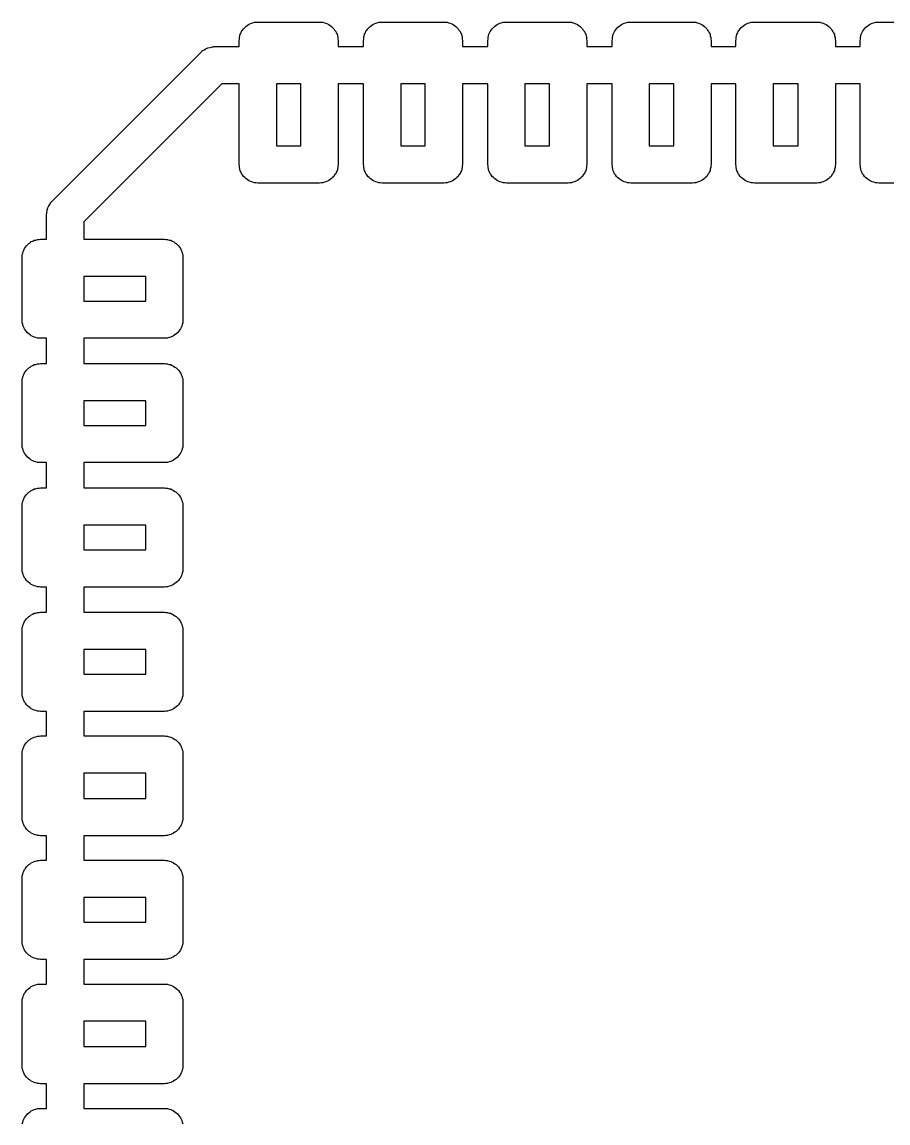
# Model space of a CAD drawing. Extents: x 17 to 273, y -104 to -8.
# Drawn here: x 46.927 to 50.413, y -32.358 to -27.927 of the extents above; entities that cross this region are included whole.
import ezdxf

# ---------------------------------------------------------------- set-up
doc = ezdxf.new("R2010")
doc.units = 0
doc.header["$MEASUREMENT"] = 0
doc.layers.add('BLACK', color=7, linetype='CONTINUOUS')

msp = doc.modelspace()

# ---------------------------------------------------------------- linework, layer by layer
at = {"layer": 'Black'}
for p, q in [((47.8154, -27.9599), (47.8187, -27.9542)), ((47.8187, -27.9542), (47.8238, -27.95)), ((47.8238, -27.95), (47.828, -27.945)), ((47.828, -27.945), (47.8337, -27.9417)), ((47.8337, -27.9417), (47.8387, -27.9375)), ((47.8387, -27.9375), (47.8448, -27.9352)), ((47.8448, -27.9352), (47.8505, -27.9319)), ((47.8505, -27.9319), (47.857, -27.9308)), ((47.857, -27.9308), (47.8632, -27.9286)), ((47.8632, -27.9286), (47.8697, -27.9286)), ((47.8697, -27.9286), (47.8762, -27.9274)), ((47.8762, -27.9274), (48.1251, -27.9274)), ((48.1251, -27.9274), (48.1316, -27.9286)), ((48.1316, -27.9286), (48.1381, -27.9286)), ((48.1381, -27.9286), (48.1443, -27.9308)), ((48.1443, -27.9308), (48.1508, -27.9319)), ((48.1508, -27.9319), (48.1564, -27.9352)), ((48.1564, -27.9352), (48.1626, -27.9375)), ((48.1626, -27.9375), (48.1676, -27.9417)), ((48.1676, -27.9417), (48.1733, -27.945)), ((48.1733, -27.945), (48.1775, -27.95)), ((48.1775, -27.95), (48.1826, -27.9542)), ((48.1826, -27.9542), (48.1858, -27.9599)), ((48.3158, -27.9599), (48.3191, -27.9542)), ((48.3191, -27.9542), (48.3241, -27.95)), ((48.3241, -27.95), (48.3284, -27.945)), ((48.3284, -27.945), (48.334, -27.9417)), ((48.334, -27.9417), (48.3391, -27.9375)), ((48.3391, -27.9375), (48.3452, -27.9352)), ((48.3452, -27.9352), (48.3509, -27.9319)), ((48.3509, -27.9319), (48.3574, -27.9308)), ((48.3574, -27.9308), (48.3635, -27.9286)), ((48.3635, -27.9286), (48.3701, -27.9286)), ((48.3701, -27.9286), (48.3766, -27.9274)), ((48.3766, -27.9274), (48.6255, -27.9274)), ((48.6255, -27.9274), (48.6319, -27.9286)), ((48.6319, -27.9286), (48.6385, -27.9286)), ((48.6385, -27.9286), (48.6447, -27.9308)), ((48.6447, -27.9308), (48.6511, -27.9319)), ((48.6511, -27.9319), (48.6568, -27.9352)), ((48.6568, -27.9352), (48.663, -27.9375)), ((48.663, -27.9375), (48.668, -27.9417)), ((48.668, -27.9417), (48.6737, -27.945)), ((48.6737, -27.945), (48.6779, -27.95)), ((48.6779, -27.95), (48.6829, -27.9542)), ((48.6829, -27.9542), (48.6862, -27.9599)), ((48.8162, -27.9599), (48.8195, -27.9542)), ((48.8195, -27.9542), (48.8245, -27.95)), ((48.8245, -27.95), (48.8287, -27.945)), ((48.8287, -27.945), (48.8344, -27.9417)), ((48.8344, -27.9417), (48.8394, -27.9375)), ((48.8394, -27.9375), (48.8456, -27.9352)), ((48.8456, -27.9352), (48.8513, -27.9319)), ((48.8513, -27.9319), (48.8577, -27.9308)), ((48.8577, -27.9308), (48.8639, -27.9286)), ((48.8639, -27.9286), (48.8705, -27.9286)), ((48.8705, -27.9286), (48.8769, -27.9274)), ((48.8769, -27.9274), (49.1259, -27.9274)), ((49.1259, -27.9274), (49.1323, -27.9286)), ((49.1323, -27.9286), (49.1389, -27.9286)), ((49.1389, -27.9286), (49.1451, -27.9308)), ((49.1451, -27.9308), (49.1515, -27.9319)), ((49.1515, -27.9319), (49.1572, -27.9352)), ((49.1572, -27.9352), (49.1634, -27.9375)), ((49.1634, -27.9375), (49.1684, -27.9417)), ((49.1684, -27.9417), (49.1741, -27.945)), ((49.1741, -27.945), (49.1783, -27.95)), ((49.1783, -27.95), (49.1833, -27.9542)), ((49.1833, -27.9542), (49.1866, -27.9599)), ((49.3166, -27.9599), (49.3199, -27.9542)), ((49.3199, -27.9542), (49.3249, -27.95)), ((49.3249, -27.95), (49.3291, -27.945)), ((49.3291, -27.945), (49.3348, -27.9417)), ((49.3348, -27.9417), (49.3398, -27.9375)), ((49.3398, -27.9375), (49.346, -27.9352)), ((49.346, -27.9352), (49.3517, -27.9319)), ((49.3517, -27.9319), (49.3581, -27.9308)), ((49.3581, -27.9308), (49.3643, -27.9286)), ((49.3643, -27.9286), (49.3709, -27.9286)), ((49.3709, -27.9286), (49.3773, -27.9274)), ((49.3773, -27.9274), (49.6262, -27.9274)), ((49.6262, -27.9274), (49.6327, -27.9286)), ((49.6327, -27.9286), (49.6393, -27.9286)), ((49.6393, -27.9286), (49.6454, -27.9308)), ((49.6454, -27.9308), (49.6519, -27.9319)), ((49.6519, -27.9319), (49.6576, -27.9352)), ((49.6576, -27.9352), (49.6637, -27.9375)), ((49.6637, -27.9375), (49.6688, -27.9417)), ((49.6688, -27.9417), (49.6744, -27.945)), ((49.6744, -27.945), (49.6787, -27.95)), ((49.6787, -27.95), (49.6837, -27.9542)), ((49.6837, -27.9542), (49.687, -27.9599)), ((49.8144, -27.9599), (49.8177, -27.9542)), ((49.8177, -27.9542), (49.8227, -27.95)), ((49.8227, -27.95), (49.827, -27.945)), ((49.827, -27.945), (49.8326, -27.9417)), ((49.8326, -27.9417), (49.8377, -27.9375)), ((49.8377, -27.9375), (49.8438, -27.9352)), ((49.8438, -27.9352), (49.8495, -27.9319)), ((49.8495, -27.9319), (49.856, -27.9308)), ((49.856, -27.9308), (49.8621, -27.9286)), ((49.8621, -27.9286), (49.8687, -27.9286)), ((49.8687, -27.9286), (49.8752, -27.9274)), ((49.8752, -27.9274), (50.1266, -27.9274)), ((50.1266, -27.9274), (50.1331, -27.9286)), ((50.1331, -27.9286), (50.1396, -27.9286)), ((50.1396, -27.9286), (50.1458, -27.9308)), ((50.1458, -27.9308), (50.1523, -27.9319)), ((50.1523, -27.9319), (50.158, -27.9352)), ((50.158, -27.9352), (50.1641, -27.9375)), ((50.1641, -27.9375), (50.1691, -27.9417)), ((50.1691, -27.9417), (50.1748, -27.945)), ((50.1748, -27.945), (50.179, -27.95)), ((50.179, -27.95), (50.1841, -27.9542)), ((50.1841, -27.9542), (50.1874, -27.9599)), ((50.3148, -27.9599), (50.3181, -27.9542)), ((50.3181, -27.9542), (50.3231, -27.95)), ((50.3231, -27.95), (50.3273, -27.945)), ((50.3273, -27.945), (50.333, -27.9417)), ((50.333, -27.9417), (50.338, -27.9375)), ((50.338, -27.9375), (50.3442, -27.9352)), ((50.3442, -27.9352), (50.3499, -27.9319)), ((50.3499, -27.9319), (50.3563, -27.9308)), ((50.3563, -27.9308), (50.3625, -27.9286)), ((50.3625, -27.9286), (50.3691, -27.9286)), ((50.3691, -27.9286), (50.3755, -27.9274)), ((50.3755, -27.9274), (50.6245, -27.9274)), ((47.8012, -28.0024), (47.8023, -27.996)), ((47.8023, -27.9894), (47.8046, -27.9832)), ((47.8023, -27.996), (47.8023, -27.9894)), ((47.8046, -27.9832), (47.8057, -27.9768)), ((47.8057, -27.9768), (47.809, -27.9711)), ((47.809, -27.9711), (47.8112, -27.9649)), ((47.8112, -27.9649), (47.8154, -27.9599)), ((48.1858, -27.9599), (48.1901, -27.9649)), ((48.1901, -27.9649), (48.1923, -27.9711)), ((48.1923, -27.9711), (48.1956, -27.9768)), ((48.1956, -27.9768), (48.1967, -27.9832)), ((48.1967, -27.9832), (48.199, -27.9894)), ((48.199, -27.9894), (48.199, -27.996)), ((48.199, -27.996), (48.2001, -28.0024)), ((48.3016, -28.0024), (48.3027, -27.996)), ((48.3027, -27.9894), (48.3049, -27.9832)), ((48.3027, -27.996), (48.3027, -27.9894)), ((48.3049, -27.9832), (48.3061, -27.9768)), ((48.3061, -27.9768), (48.3094, -27.9711)), ((48.3094, -27.9711), (48.3116, -27.9649)), ((48.3116, -27.9649), (48.3158, -27.9599)), ((48.6862, -27.9599), (48.6904, -27.9649)), ((48.6904, -27.9649), (48.6927, -27.9711)), ((48.6927, -27.9711), (48.696, -27.9768)), ((48.696, -27.9768), (48.6971, -27.9832)), ((48.6971, -27.9832), (48.6993, -27.9894)), ((48.6993, -27.9894), (48.6993, -27.996)), ((48.6993, -27.996), (48.7005, -28.0024)), ((48.8019, -28.0024), (48.8031, -27.996)), ((48.8031, -27.9894), (48.8053, -27.9832)), ((48.8031, -27.996), (48.8031, -27.9894)), ((48.8053, -27.9832), (48.8065, -27.9768)), ((48.8065, -27.9768), (48.8097, -27.9711)), ((48.8097, -27.9711), (48.812, -27.9649)), ((48.812, -27.9649), (48.8162, -27.9599)), ((49.1866, -27.9599), (49.1908, -27.9649)), ((49.1908, -27.9649), (49.1931, -27.9711)), ((49.1931, -27.9711), (49.1963, -27.9768)), ((49.1963, -27.9768), (49.1975, -27.9832)), ((49.1975, -27.9832), (49.1997, -27.9894)), ((49.1997, -27.9894), (49.1997, -27.996)), ((49.1997, -27.996), (49.2009, -28.0024)), ((49.3023, -28.0024), (49.3035, -27.996)), ((49.3035, -27.9894), (49.3057, -27.9832)), ((49.3035, -27.996), (49.3035, -27.9894)), ((49.3057, -27.9832), (49.3068, -27.9768)), ((49.3068, -27.9768), (49.3101, -27.9711)), ((49.3101, -27.9711), (49.3124, -27.9649)), ((49.3124, -27.9649), (49.3166, -27.9599)), ((49.687, -27.9599), (49.6912, -27.9649)), ((49.6912, -27.9649), (49.6934, -27.9711)), ((49.6934, -27.9711), (49.6967, -27.9768)), ((49.6967, -27.9768), (49.6979, -27.9832)), ((49.6979, -27.9832), (49.7001, -27.9894)), ((49.7001, -27.9894), (49.7001, -27.996)), ((49.7001, -27.996), (49.7012, -28.0024)), ((49.8002, -28.0024), (49.8013, -27.996)), ((49.8013, -27.9894), (49.8035, -27.9832)), ((49.8013, -27.996), (49.8013, -27.9894)), ((49.8035, -27.9832), (49.8047, -27.9768)), ((49.8047, -27.9768), (49.808, -27.9711)), ((49.808, -27.9711), (49.8102, -27.9649)), ((49.8102, -27.9649), (49.8144, -27.9599)), ((50.1874, -27.9599), (50.1916, -27.9649)), ((50.1916, -27.9649), (50.1938, -27.9711)), ((50.1938, -27.9711), (50.1971, -27.9768)), ((50.1971, -27.9768), (50.1982, -27.9832)), ((50.1982, -27.9832), (50.2005, -27.9894)), ((50.2005, -27.9894), (50.2005, -27.996)), ((50.2005, -27.996), (50.2016, -28.0024)), ((50.3005, -28.0024), (50.3017, -27.996)), ((50.3017, -27.9894), (50.3039, -27.9832)), ((50.3017, -27.996), (50.3017, -27.9894)), ((50.3039, -27.9832), (50.3051, -27.9768)), ((50.3051, -27.9768), (50.3083, -27.9711)), ((50.3083, -27.9711), (50.3106, -27.9649)), ((50.3106, -27.9649), (50.3148, -27.9599)), ((47.6527, -28.044), (47.6612, -28.0391)), ((47.6612, -28.0391), (47.6692, -28.0335)), ((47.6692, -28.0335), (47.6724, -28.0327)), ((47.6724, -28.0327), (47.6753, -28.031)), ((47.6753, -28.031), (47.6849, -28.0293)), ((47.6849, -28.0293), (47.6944, -28.0268)), ((47.6944, -28.0268), (47.6977, -28.0271)), ((47.6977, -28.0271), (47.7009, -28.0265)), ((47.7009, -28.0265), (47.8012, -28.0265)), ((47.8012, -28.0265), (47.8012, -28.0024)), ((48.2001, -28.0024), (48.2001, -28.0265)), ((48.2001, -28.0265), (48.3016, -28.0265)), ((48.3016, -28.0265), (48.3016, -28.0024)), ((48.7005, -28.0024), (48.7005, -28.0265)), ((48.7005, -28.0265), (48.8019, -28.0265)), ((48.8019, -28.0265), (48.8019, -28.0024)), ((49.2009, -28.0024), (49.2009, -28.0265)), ((49.2009, -28.0265), (49.3023, -28.0265)), ((49.3023, -28.0265), (49.3023, -28.0024)), ((49.7012, -28.0024), (49.7012, -28.0265)), ((49.7012, -28.0265), (49.8002, -28.0265)), ((49.8002, -28.0265), (49.8002, -28.0024)), ((50.2016, -28.0024), (50.2016, -28.0265)), ((50.2016, -28.0265), (50.3005, -28.0265)), ((50.3005, -28.0265), (50.3005, -28.0024)), ((47.0484, -28.6479), (47.6479, -28.0484)), ((47.6479, -28.0484), (47.6506, -28.0466)), ((47.6506, -28.0466), (47.6527, -28.044)), ((47.732, -28.1765), (47.1765, -28.732)), ((47.8012, -28.1765), (47.732, -28.1765)), ((47.8012, -28.5003), (47.8012, -28.1765)), ((47.9512, -28.1765), (47.9512, -28.4253)), ((48.0501, -28.1765), (47.9512, -28.1765)), ((48.0501, -28.4253), (48.0501, -28.1765)), ((48.3016, -28.1765), (48.2001, -28.1765)), ((48.2001, -28.1765), (48.2001, -28.5003)), ((48.3016, -28.5003), (48.3016, -28.1765)), ((48.4516, -28.1765), (48.4516, -28.4253)), ((48.5505, -28.1765), (48.4516, -28.1765)), ((48.5505, -28.4253), (48.5505, -28.1765)), ((48.8019, -28.1765), (48.7005, -28.1765)), ((48.7005, -28.1765), (48.7005, -28.5003)), ((48.8019, -28.5003), (48.8019, -28.1765)), ((48.9519, -28.1765), (48.9519, -28.4253)), ((49.0509, -28.1765), (48.9519, -28.1765)), ((49.0509, -28.4253), (49.0509, -28.1765)), ((49.3023, -28.1765), (49.2009, -28.1765)), ((49.2009, -28.1765), (49.2009, -28.5003)), ((49.3023, -28.5003), (49.3023, -28.1765)), ((49.4523, -28.1765), (49.4523, -28.4253)), ((49.5512, -28.1765), (49.4523, -28.1765)), ((49.5512, -28.4253), (49.5512, -28.1765)), ((49.8002, -28.1765), (49.7012, -28.1765)), ((49.7012, -28.1765), (49.7012, -28.5003)), ((49.8002, -28.5003), (49.8002, -28.1765)), ((49.9502, -28.1765), (49.9502, -28.4253)), ((50.0516, -28.1765), (49.9502, -28.1765)), ((50.0516, -28.4253), (50.0516, -28.1765)), ((50.3005, -28.1765), (50.2016, -28.1765)), ((50.2016, -28.1765), (50.2016, -28.5003)), ((50.3005, -28.5003), (50.3005, -28.1765)), ((47.9512, -28.4253), (48.0501, -28.4253)), ((48.4516, -28.4253), (48.5505, -28.4253)), ((48.9519, -28.4253), (49.0509, -28.4253)), ((49.4523, -28.4253), (49.5512, -28.4253)), ((49.9502, -28.4253), (50.0516, -28.4253)), ((47.8023, -28.5067), (47.8012, -28.5003)), ((47.8023, -28.5133), (47.8023, -28.5067)), ((47.8046, -28.5195), (47.8023, -28.5133)), ((47.8057, -28.5259), (47.8046, -28.5195)), ((47.809, -28.5316), (47.8057, -28.5259)), ((48.1956, -28.5259), (48.1923, -28.5316)), ((48.1967, -28.5195), (48.1956, -28.5259)), ((48.199, -28.5133), (48.1967, -28.5195)), ((48.2001, -28.5003), (48.199, -28.5067)), ((48.199, -28.5067), (48.199, -28.5133)), ((48.3027, -28.5067), (48.3016, -28.5003)), ((48.3027, -28.5133), (48.3027, -28.5067)), ((48.3049, -28.5195), (48.3027, -28.5133)), ((48.3061, -28.5259), (48.3049, -28.5195)), ((48.3094, -28.5316), (48.3061, -28.5259)), ((48.696, -28.5259), (48.6927, -28.5316)), ((48.6971, -28.5195), (48.696, -28.5259)), ((48.6993, -28.5133), (48.6971, -28.5195)), ((48.7005, -28.5003), (48.6993, -28.5067)), ((48.6993, -28.5067), (48.6993, -28.5133)), ((48.8031, -28.5067), (48.8019, -28.5003)), ((48.8031, -28.5133), (48.8031, -28.5067)), ((48.8053, -28.5195), (48.8031, -28.5133)), ((48.8065, -28.5259), (48.8053, -28.5195)), ((48.8097, -28.5316), (48.8065, -28.5259)), ((49.1963, -28.5259), (49.1931, -28.5316)), ((49.1975, -28.5195), (49.1963, -28.5259)), ((49.1997, -28.5133), (49.1975, -28.5195)), ((49.2009, -28.5003), (49.1997, -28.5067)), ((49.1997, -28.5067), (49.1997, -28.5133)), ((49.3035, -28.5067), (49.3023, -28.5003)), ((49.3035, -28.5133), (49.3035, -28.5067)), ((49.3057, -28.5195), (49.3035, -28.5133)), ((49.3068, -28.5259), (49.3057, -28.5195)), ((49.3101, -28.5316), (49.3068, -28.5259)), ((49.6967, -28.5259), (49.6934, -28.5316)), ((49.6979, -28.5195), (49.6967, -28.5259)), ((49.7001, -28.5133), (49.6979, -28.5195)), ((49.7012, -28.5003), (49.7001, -28.5067)), ((49.7001, -28.5067), (49.7001, -28.5133)), ((49.8013, -28.5067), (49.8002, -28.5003)), ((49.8013, -28.5133), (49.8013, -28.5067)), ((49.8035, -28.5195), (49.8013, -28.5133)), ((49.8047, -28.5259), (49.8035, -28.5195)), ((49.808, -28.5316), (49.8047, -28.5259)), ((50.1971, -28.5259), (50.1938, -28.5316)), ((50.1982, -28.5195), (50.1971, -28.5259)), ((50.2005, -28.5133), (50.1982, -28.5195)), ((50.2016, -28.5003), (50.2005, -28.5067)), ((50.2005, -28.5067), (50.2005, -28.5133)), ((50.3017, -28.5067), (50.3005, -28.5003)), ((50.3017, -28.5133), (50.3017, -28.5067)), ((50.3039, -28.5195), (50.3017, -28.5133)), ((50.3051, -28.5259), (50.3039, -28.5195)), ((50.3083, -28.5316), (50.3051, -28.5259)), ((47.8112, -28.5378), (47.809, -28.5316)), ((47.8154, -28.5428), (47.8112, -28.5378)), ((47.8187, -28.5485), (47.8154, -28.5428)), ((47.8238, -28.5527), (47.8187, -28.5485)), ((47.828, -28.5577), (47.8238, -28.5527)), ((47.8337, -28.561), (47.828, -28.5577)), ((47.8387, -28.5652), (47.8337, -28.561)), ((47.8448, -28.5675), (47.8387, -28.5652)), ((47.8505, -28.5707), (47.8448, -28.5675)), ((47.857, -28.5719), (47.8505, -28.5707)), ((47.8632, -28.5741), (47.857, -28.5719)), ((47.8697, -28.5741), (47.8632, -28.5741)), ((47.8762, -28.5753), (47.8697, -28.5741)), ((48.1316, -28.5741), (48.1251, -28.5753)), ((48.1381, -28.5741), (48.1316, -28.5741)), ((48.1443, -28.5719), (48.1381, -28.5741)), ((48.1508, -28.5707), (48.1443, -28.5719)), ((48.1564, -28.5675), (48.1508, -28.5707)), ((48.1626, -28.5652), (48.1564, -28.5675)), ((48.1676, -28.561), (48.1626, -28.5652)), ((48.1733, -28.5577), (48.1676, -28.561)), ((48.1775, -28.5527), (48.1733, -28.5577)), ((48.1826, -28.5485), (48.1775, -28.5527)), ((48.1858, -28.5428), (48.1826, -28.5485)), ((48.1901, -28.5378), (48.1858, -28.5428)), ((48.1923, -28.5316), (48.1901, -28.5378)), ((48.3116, -28.5378), (48.3094, -28.5316)), ((48.3158, -28.5428), (48.3116, -28.5378)), ((48.3191, -28.5485), (48.3158, -28.5428)), ((48.3241, -28.5527), (48.3191, -28.5485)), ((48.3284, -28.5577), (48.3241, -28.5527)), ((48.334, -28.561), (48.3284, -28.5577)), ((48.3391, -28.5652), (48.334, -28.561)), ((48.3452, -28.5675), (48.3391, -28.5652)), ((48.3509, -28.5707), (48.3452, -28.5675)), ((48.3574, -28.5719), (48.3509, -28.5707)), ((48.3635, -28.5741), (48.3574, -28.5719)), ((48.3701, -28.5741), (48.3635, -28.5741)), ((48.3766, -28.5753), (48.3701, -28.5741)), ((48.6319, -28.5741), (48.6255, -28.5753)), ((48.6385, -28.5741), (48.6319, -28.5741)), ((48.6447, -28.5719), (48.6385, -28.5741)), ((48.6511, -28.5707), (48.6447, -28.5719)), ((48.6568, -28.5675), (48.6511, -28.5707)), ((48.663, -28.5652), (48.6568, -28.5675)), ((48.668, -28.561), (48.663, -28.5652)), ((48.6737, -28.5577), (48.668, -28.561)), ((48.6779, -28.5527), (48.6737, -28.5577)), ((48.6829, -28.5485), (48.6779, -28.5527)), ((48.6862, -28.5428), (48.6829, -28.5485)), ((48.6904, -28.5378), (48.6862, -28.5428)), ((48.6927, -28.5316), (48.6904, -28.5378)), ((48.812, -28.5378), (48.8097, -28.5316)), ((48.8162, -28.5428), (48.812, -28.5378)), ((48.8195, -28.5485), (48.8162, -28.5428)), ((48.8245, -28.5527), (48.8195, -28.5485)), ((48.8287, -28.5577), (48.8245, -28.5527)), ((48.8344, -28.561), (48.8287, -28.5577)), ((48.8394, -28.5652), (48.8344, -28.561)), ((48.8456, -28.5675), (48.8394, -28.5652)), ((48.8513, -28.5707), (48.8456, -28.5675)), ((48.8577, -28.5719), (48.8513, -28.5707)), ((48.8639, -28.5741), (48.8577, -28.5719)), ((48.8705, -28.5741), (48.8639, -28.5741)), ((48.8769, -28.5753), (48.8705, -28.5741)), ((49.1323, -28.5741), (49.1259, -28.5753)), ((49.1389, -28.5741), (49.1323, -28.5741)), ((49.1451, -28.5719), (49.1389, -28.5741)), ((49.1515, -28.5707), (49.1451, -28.5719)), ((49.1572, -28.5675), (49.1515, -28.5707)), ((49.1634, -28.5652), (49.1572, -28.5675)), ((49.1684, -28.561), (49.1634, -28.5652)), ((49.1741, -28.5577), (49.1684, -28.561)), ((49.1783, -28.5527), (49.1741, -28.5577)), ((49.1833, -28.5485), (49.1783, -28.5527)), ((49.1866, -28.5428), (49.1833, -28.5485)), ((49.1908, -28.5378), (49.1866, -28.5428)), ((49.1931, -28.5316), (49.1908, -28.5378)), ((49.3124, -28.5378), (49.3101, -28.5316)), ((49.3166, -28.5428), (49.3124, -28.5378)), ((49.3199, -28.5485), (49.3166, -28.5428)), ((49.3249, -28.5527), (49.3199, -28.5485)), ((49.3291, -28.5577), (49.3249, -28.5527)), ((49.3348, -28.561), (49.3291, -28.5577)), ((49.3398, -28.5652), (49.3348, -28.561)), ((49.346, -28.5675), (49.3398, -28.5652)), ((49.3517, -28.5707), (49.346, -28.5675)), ((49.3581, -28.5719), (49.3517, -28.5707)), ((49.3643, -28.5741), (49.3581, -28.5719)), ((49.3709, -28.5741), (49.3643, -28.5741)), ((49.3773, -28.5753), (49.3709, -28.5741)), ((49.6327, -28.5741), (49.6262, -28.5753)), ((49.6393, -28.5741), (49.6327, -28.5741)), ((49.6454, -28.5719), (49.6393, -28.5741)), ((49.6519, -28.5707), (49.6454, -28.5719)), ((49.6576, -28.5675), (49.6519, -28.5707)), ((49.6637, -28.5652), (49.6576, -28.5675)), ((49.6688, -28.561), (49.6637, -28.5652)), ((49.6744, -28.5577), (49.6688, -28.561)), ((49.6787, -28.5527), (49.6744, -28.5577)), ((49.6837, -28.5485), (49.6787, -28.5527)), ((49.687, -28.5428), (49.6837, -28.5485)), ((49.6912, -28.5378), (49.687, -28.5428)), ((49.6934, -28.5316), (49.6912, -28.5378)), ((49.8102, -28.5378), (49.808, -28.5316)), ((49.8144, -28.5428), (49.8102, -28.5378)), ((49.8177, -28.5485), (49.8144, -28.5428)), ((49.8227, -28.5527), (49.8177, -28.5485)), ((49.827, -28.5577), (49.8227, -28.5527)), ((49.8326, -28.561), (49.827, -28.5577)), ((49.8377, -28.5652), (49.8326, -28.561)), ((49.8438, -28.5675), (49.8377, -28.5652)), ((49.8495, -28.5707), (49.8438, -28.5675)), ((49.856, -28.5719), (49.8495, -28.5707)), ((49.8621, -28.5741), (49.856, -28.5719)), ((49.8687, -28.5741), (49.8621, -28.5741)), ((49.8752, -28.5753), (49.8687, -28.5741)), ((50.1331, -28.5741), (50.1266, -28.5753)), ((50.1396, -28.5741), (50.1331, -28.5741)), ((50.1458, -28.5719), (50.1396, -28.5741)), ((50.1523, -28.5707), (50.1458, -28.5719)), ((50.158, -28.5675), (50.1523, -28.5707)), ((50.1641, -28.5652), (50.158, -28.5675)), ((50.1691, -28.561), (50.1641, -28.5652)), ((50.1748, -28.5577), (50.1691, -28.561)), ((50.179, -28.5527), (50.1748, -28.5577)), ((50.1841, -28.5485), (50.179, -28.5527)), ((50.1874, -28.5428), (50.1841, -28.5485)), ((50.1916, -28.5378), (50.1874, -28.5428)), ((50.1938, -28.5316), (50.1916, -28.5378)), ((50.3106, -28.5378), (50.3083, -28.5316)), ((50.3148, -28.5428), (50.3106, -28.5378)), ((50.3181, -28.5485), (50.3148, -28.5428)), ((50.3231, -28.5527), (50.3181, -28.5485)), ((50.3273, -28.5577), (50.3231, -28.5527)), ((50.333, -28.561), (50.3273, -28.5577)), ((50.338, -28.5652), (50.333, -28.561)), ((50.3442, -28.5675), (50.338, -28.5652)), ((50.3499, -28.5707), (50.3442, -28.5675)), ((50.3563, -28.5719), (50.3499, -28.5707)), ((50.3625, -28.5741), (50.3563, -28.5719)), ((50.3691, -28.5741), (50.3625, -28.5741)), ((50.3755, -28.5753), (50.3691, -28.5741)), ((48.1251, -28.5753), (47.8762, -28.5753)), ((48.6255, -28.5753), (48.3766, -28.5753)), ((49.1259, -28.5753), (48.8769, -28.5753)), ((49.6262, -28.5753), (49.3773, -28.5753)), ((50.1266, -28.5753), (49.8752, -28.5753)), ((50.6245, -28.5753), (50.3755, -28.5753)), ((47.0335, -28.6692), (47.0391, -28.6612)), ((47.0391, -28.6612), (47.044, -28.6527)), ((47.044, -28.6527), (47.0466, -28.6506)), ((47.0466, -28.6506), (47.0484, -28.6479)), ((47.0265, -28.7009), (47.0271, -28.6977)), ((47.0265, -28.8012), (47.0265, -28.7009)), ((47.0268, -28.6944), (47.0293, -28.6849)), ((47.0271, -28.6977), (47.0268, -28.6944)), ((47.0293, -28.6849), (47.031, -28.6753)), ((47.031, -28.6753), (47.0327, -28.6724)), ((47.0327, -28.6724), (47.0335, -28.6692)), ((47.1765, -28.732), (47.1765, -28.8012)), ((46.9352, -28.8448), (46.9375, -28.8387)), ((46.9375, -28.8387), (46.9417, -28.8337)), ((46.9417, -28.8337), (46.945, -28.828)), ((46.945, -28.828), (46.95, -28.8238)), ((46.95, -28.8238), (46.9542, -28.8187)), ((46.9542, -28.8187), (46.9599, -28.8154)), ((46.9599, -28.8154), (46.9649, -28.8112)), ((46.9649, -28.8112), (46.9711, -28.809)), ((46.9711, -28.809), (46.9768, -28.8057)), ((46.9768, -28.8057), (46.9832, -28.8046)), ((46.9832, -28.8046), (46.9894, -28.8023)), ((46.9894, -28.8023), (46.996, -28.8023)), ((46.996, -28.8023), (47.0024, -28.8012)), ((47.0024, -28.8012), (47.0265, -28.8012)), ((47.1765, -28.8012), (47.5003, -28.8012)), ((47.5003, -28.8012), (47.5067, -28.8023)), ((47.5067, -28.8023), (47.5133, -28.8023)), ((47.5133, -28.8023), (47.5195, -28.8046)), ((47.5195, -28.8046), (47.5259, -28.8057)), ((47.5259, -28.8057), (47.5316, -28.809)), ((47.5316, -28.809), (47.5378, -28.8112)), ((47.5378, -28.8112), (47.5428, -28.8154)), ((47.5428, -28.8154), (47.5485, -28.8187)), ((47.5485, -28.8187), (47.5527, -28.8238)), ((47.5527, -28.8238), (47.5577, -28.828)), ((47.5577, -28.828), (47.561, -28.8337)), ((47.561, -28.8337), (47.5652, -28.8387)), ((47.5652, -28.8387), (47.5675, -28.8448)), ((46.9274, -28.8762), (46.9286, -28.8697)), ((46.9274, -29.1251), (46.9274, -28.8762)), ((46.9286, -28.8632), (46.9308, -28.857)), ((46.9286, -28.8697), (46.9286, -28.8632)), ((46.9308, -28.857), (46.9319, -28.8505)), ((46.9319, -28.8505), (46.9352, -28.8448)), ((47.5675, -28.8448), (47.5707, -28.8505)), ((47.5707, -28.8505), (47.5719, -28.857)), ((47.5719, -28.857), (47.5741, -28.8632)), ((47.5741, -28.8632), (47.5741, -28.8697)), ((47.5741, -28.8697), (47.5753, -28.8762)), ((47.5753, -28.8762), (47.5753, -29.1251)), ((47.1765, -28.9512), (47.1765, -29.0501)), ((47.4253, -28.9512), (47.1765, -28.9512)), ((47.4253, -29.0501), (47.4253, -28.9512)), ((47.1765, -29.0501), (47.4253, -29.0501)), ((46.9286, -29.1316), (46.9274, -29.1251)), ((46.9286, -29.1381), (46.9286, -29.1316)), ((46.9308, -29.1443), (46.9286, -29.1381)), ((46.9319, -29.1508), (46.9308, -29.1443)), ((46.9352, -29.1564), (46.9319, -29.1508)), ((47.5707, -29.1508), (47.5675, -29.1564)), ((47.5719, -29.1443), (47.5707, -29.1508)), ((47.5741, -29.1381), (47.5719, -29.1443)), ((47.5753, -29.1251), (47.5741, -29.1316)), ((47.5741, -29.1316), (47.5741, -29.1381)), ((46.9375, -29.1626), (46.9352, -29.1564)), ((46.9417, -29.1676), (46.9375, -29.1626)), ((46.945, -29.1733), (46.9417, -29.1676)), ((46.95, -29.1775), (46.945, -29.1733)), ((46.9542, -29.1826), (46.95, -29.1775)), ((46.9599, -29.1858), (46.9542, -29.1826)), ((46.9649, -29.1901), (46.9599, -29.1858)), ((46.9711, -29.1923), (46.9649, -29.1901)), ((46.9768, -29.1956), (46.9711, -29.1923)), ((47.5316, -29.1923), (47.5259, -29.1956)), ((47.5378, -29.1901), (47.5316, -29.1923)), ((47.5428, -29.1858), (47.5378, -29.1901)), ((47.5485, -29.1826), (47.5428, -29.1858)), ((47.5527, -29.1775), (47.5485, -29.1826)), ((47.5577, -29.1733), (47.5527, -29.1775)), ((47.561, -29.1676), (47.5577, -29.1733)), ((47.5652, -29.1626), (47.561, -29.1676)), ((47.5675, -29.1564), (47.5652, -29.1626)), ((46.9832, -29.1967), (46.9768, -29.1956)), ((46.9894, -29.199), (46.9832, -29.1967)), ((46.996, -29.199), (46.9894, -29.199)), ((47.0024, -29.2001), (46.996, -29.199)), ((47.0265, -29.2001), (47.0024, -29.2001)), ((47.0265, -29.3016), (47.0265, -29.2001)), ((47.5003, -29.2001), (47.1765, -29.2001)), ((47.1765, -29.2001), (47.1765, -29.3016)), ((47.5067, -29.199), (47.5003, -29.2001)), ((47.5133, -29.199), (47.5067, -29.199)), ((47.5195, -29.1967), (47.5133, -29.199)), ((47.5259, -29.1956), (47.5195, -29.1967)), ((46.945, -29.3284), (46.95, -29.3241)), ((46.95, -29.3241), (46.9542, -29.3191)), ((46.9542, -29.3191), (46.9599, -29.3158)), ((46.9599, -29.3158), (46.9649, -29.3116)), ((46.9649, -29.3116), (46.9711, -29.3094)), ((46.9711, -29.3094), (46.9768, -29.3061)), ((46.9768, -29.3061), (46.9832, -29.3049)), ((46.9832, -29.3049), (46.9894, -29.3027)), ((46.9894, -29.3027), (46.996, -29.3027)), ((46.996, -29.3027), (47.0024, -29.3016)), ((47.0024, -29.3016), (47.0265, -29.3016)), ((47.1765, -29.3016), (47.5003, -29.3016)), ((47.5003, -29.3016), (47.5067, -29.3027)), ((47.5067, -29.3027), (47.5133, -29.3027)), ((47.5133, -29.3027), (47.5195, -29.3049)), ((47.5195, -29.3049), (47.5259, -29.3061)), ((47.5259, -29.3061), (47.5316, -29.3094)), ((47.5316, -29.3094), (47.5378, -29.3116)), ((47.5378, -29.3116), (47.5428, -29.3158)), ((47.5428, -29.3158), (47.5485, -29.3191)), ((47.5485, -29.3191), (47.5527, -29.3241)), ((47.5527, -29.3241), (47.5577, -29.3284)), ((46.9274, -29.3766), (46.9286, -29.3701)), ((46.9286, -29.3635), (46.9308, -29.3574)), ((46.9286, -29.3701), (46.9286, -29.3635)), ((46.9308, -29.3574), (46.9319, -29.3509)), ((46.9319, -29.3509), (46.9352, -29.3452)), ((46.9352, -29.3452), (46.9375, -29.3391)), ((46.9375, -29.3391), (46.9417, -29.334)), ((46.9417, -29.334), (46.945, -29.3284)), ((47.5577, -29.3284), (47.561, -29.334)), ((47.561, -29.334), (47.5652, -29.3391)), ((47.5652, -29.3391), (47.5675, -29.3452)), ((47.5675, -29.3452), (47.5707, -29.3509)), ((47.5707, -29.3509), (47.5719, -29.3574)), ((47.5719, -29.3574), (47.5741, -29.3635)), ((47.5741, -29.3635), (47.5741, -29.3701)), ((47.5741, -29.3701), (47.5753, -29.3766)), ((46.9274, -29.6255), (46.9274, -29.3766)), ((47.5753, -29.3766), (47.5753, -29.6255)), ((47.1765, -29.4516), (47.1765, -29.5505)), ((47.4253, -29.4516), (47.1765, -29.4516)), ((47.4253, -29.5505), (47.4253, -29.4516)), ((47.1765, -29.5505), (47.4253, -29.5505)), ((46.9286, -29.6319), (46.9274, -29.6255)), ((46.9286, -29.6385), (46.9286, -29.6319)), ((47.5753, -29.6255), (47.5741, -29.6319)), ((47.5741, -29.6319), (47.5741, -29.6385)), ((46.9308, -29.6447), (46.9286, -29.6385)), ((46.9319, -29.6511), (46.9308, -29.6447)), ((46.9352, -29.6568), (46.9319, -29.6511)), ((46.9375, -29.663), (46.9352, -29.6568)), ((46.9417, -29.668), (46.9375, -29.663)), ((46.945, -29.6737), (46.9417, -29.668)), ((46.95, -29.6779), (46.945, -29.6737)), ((46.9542, -29.6829), (46.95, -29.6779)), ((47.5527, -29.6779), (47.5485, -29.6829)), ((47.5577, -29.6737), (47.5527, -29.6779)), ((47.561, -29.668), (47.5577, -29.6737)), ((47.5652, -29.663), (47.561, -29.668)), ((47.5675, -29.6568), (47.5652, -29.663)), ((47.5707, -29.6511), (47.5675, -29.6568)), ((47.5719, -29.6447), (47.5707, -29.6511)), ((47.5741, -29.6385), (47.5719, -29.6447)), ((46.9599, -29.6862), (46.9542, -29.6829)), ((46.9649, -29.6904), (46.9599, -29.6862)), ((46.9711, -29.6927), (46.9649, -29.6904)), ((46.9768, -29.696), (46.9711, -29.6927)), ((46.9832, -29.6971), (46.9768, -29.696)), ((46.9894, -29.6993), (46.9832, -29.6971)), ((46.996, -29.6993), (46.9894, -29.6993)), ((47.0024, -29.7005), (46.996, -29.6993)), ((47.0265, -29.7005), (47.0024, -29.7005)), ((47.0265, -29.8019), (47.0265, -29.7005)), ((47.5003, -29.7005), (47.1765, -29.7005)), ((47.1765, -29.7005), (47.1765, -29.8019)), ((47.5067, -29.6993), (47.5003, -29.7005)), ((47.5133, -29.6993), (47.5067, -29.6993)), ((47.5195, -29.6971), (47.5133, -29.6993)), ((47.5259, -29.696), (47.5195, -29.6971)), ((47.5316, -29.6927), (47.5259, -29.696)), ((47.5378, -29.6904), (47.5316, -29.6927)), ((47.5428, -29.6862), (47.5378, -29.6904)), ((47.5485, -29.6829), (47.5428, -29.6862)), ((46.9599, -29.8162), (46.9649, -29.812)), ((46.9649, -29.812), (46.9711, -29.8097)), ((46.9711, -29.8097), (46.9768, -29.8065)), ((46.9768, -29.8065), (46.9832, -29.8053)), ((46.9832, -29.8053), (46.9894, -29.8031)), ((46.9894, -29.8031), (46.996, -29.8031)), ((46.996, -29.8031), (47.0024, -29.8019)), ((47.0024, -29.8019), (47.0265, -29.8019)), ((47.1765, -29.8019), (47.5003, -29.8019)), ((47.5003, -29.8019), (47.5067, -29.8031)), ((47.5067, -29.8031), (47.5133, -29.8031)), ((47.5133, -29.8031), (47.5195, -29.8053)), ((47.5195, -29.8053), (47.5259, -29.8065)), ((47.5259, -29.8065), (47.5316, -29.8097)), ((47.5316, -29.8097), (47.5378, -29.812)), ((47.5378, -29.812), (47.5428, -29.8162)), ((46.9286, -29.8639), (46.9308, -29.8577)), ((46.9308, -29.8577), (46.9319, -29.8513)), ((46.9319, -29.8513), (46.9352, -29.8456)), ((46.9352, -29.8456), (46.9375, -29.8394)), ((46.9375, -29.8394), (46.9417, -29.8344)), ((46.9417, -29.8344), (46.945, -29.8287)), ((46.945, -29.8287), (46.95, -29.8245)), ((46.95, -29.8245), (46.9542, -29.8195)), ((46.9542, -29.8195), (46.9599, -29.8162)), ((47.5428, -29.8162), (47.5485, -29.8195)), ((47.5485, -29.8195), (47.5527, -29.8245)), ((47.5527, -29.8245), (47.5577, -29.8287)), ((47.5577, -29.8287), (47.561, -29.8344)), ((47.561, -29.8344), (47.5652, -29.8394)), ((47.5652, -29.8394), (47.5675, -29.8456)), ((47.5675, -29.8456), (47.5707, -29.8513)), ((47.5707, -29.8513), (47.5719, -29.8577)), ((47.5719, -29.8577), (47.5741, -29.8639)), ((46.9274, -29.8769), (46.9286, -29.8705)), ((46.9274, -30.1259), (46.9274, -29.8769)), ((46.9286, -29.8705), (46.9286, -29.8639)), ((47.5741, -29.8639), (47.5741, -29.8705)), ((47.5741, -29.8705), (47.5753, -29.8769)), ((47.5753, -29.8769), (47.5753, -30.1259)), ((47.1765, -29.9519), (47.1765, -30.0509)), ((47.4253, -29.9519), (47.1765, -29.9519)), ((47.4253, -30.0509), (47.4253, -29.9519)), ((47.1765, -30.0509), (47.4253, -30.0509)), ((46.9286, -30.1323), (46.9274, -30.1259)), ((46.9286, -30.1389), (46.9286, -30.1323)), ((46.9308, -30.1451), (46.9286, -30.1389)), ((46.9319, -30.1515), (46.9308, -30.1451)), ((46.9352, -30.1572), (46.9319, -30.1515)), ((46.9375, -30.1634), (46.9352, -30.1572)), ((46.9417, -30.1684), (46.9375, -30.1634)), ((46.945, -30.1741), (46.9417, -30.1684)), ((47.561, -30.1684), (47.5577, -30.1741)), ((47.5652, -30.1634), (47.561, -30.1684)), ((47.5675, -30.1572), (47.5652, -30.1634)), ((47.5707, -30.1515), (47.5675, -30.1572)), ((47.5719, -30.1451), (47.5707, -30.1515)), ((47.5741, -30.1389), (47.5719, -30.1451)), ((47.5753, -30.1259), (47.5741, -30.1323)), ((47.5741, -30.1323), (47.5741, -30.1389)), ((46.95, -30.1783), (46.945, -30.1741)), ((46.9542, -30.1833), (46.95, -30.1783)), ((46.9599, -30.1866), (46.9542, -30.1833)), ((46.9649, -30.1908), (46.9599, -30.1866)), ((46.9711, -30.1931), (46.9649, -30.1908)), ((46.9768, -30.1963), (46.9711, -30.1931)), ((46.9832, -30.1975), (46.9768, -30.1963)), ((46.9894, -30.1997), (46.9832, -30.1975)), ((46.996, -30.1997), (46.9894, -30.1997)), ((47.0024, -30.2009), (46.996, -30.1997)), ((47.0265, -30.2009), (47.0024, -30.2009)), ((47.0265, -30.3023), (47.0265, -30.2009)), ((47.5003, -30.2009), (47.1765, -30.2009)), ((47.1765, -30.2009), (47.1765, -30.3023)), ((47.5067, -30.1997), (47.5003, -30.2009)), ((47.5133, -30.1997), (47.5067, -30.1997)), ((47.5195, -30.1975), (47.5133, -30.1997)), ((47.5259, -30.1963), (47.5195, -30.1975)), ((47.5316, -30.1931), (47.5259, -30.1963)), ((47.5378, -30.1908), (47.5316, -30.1931)), ((47.5428, -30.1866), (47.5378, -30.1908)), ((47.5485, -30.1833), (47.5428, -30.1866)), ((47.5527, -30.1783), (47.5485, -30.1833)), ((47.5577, -30.1741), (47.5527, -30.1783)), ((46.996, -30.3035), (47.0024, -30.3023)), ((47.0024, -30.3023), (47.0265, -30.3023)), ((47.1765, -30.3023), (47.5003, -30.3023)), ((47.5003, -30.3023), (47.5067, -30.3035)), ((46.9319, -30.3517), (46.9352, -30.346)), ((46.9352, -30.346), (46.9375, -30.3398)), ((46.9375, -30.3398), (46.9417, -30.3348)), ((46.9417, -30.3348), (46.945, -30.3291)), ((46.945, -30.3291), (46.95, -30.3249)), ((46.95, -30.3249), (46.9542, -30.3199)), ((46.9542, -30.3199), (46.9599, -30.3166)), ((46.9599, -30.3166), (46.9649, -30.3124)), ((46.9649, -30.3124), (46.9711, -30.3101)), ((46.9711, -30.3101), (46.9768, -30.3068)), ((46.9768, -30.3068), (46.9832, -30.3057)), ((46.9832, -30.3057), (46.9894, -30.3035)), ((46.9894, -30.3035), (46.996, -30.3035)), ((47.5067, -30.3035), (47.5133, -30.3035)), ((47.5133, -30.3035), (47.5195, -30.3057)), ((47.5195, -30.3057), (47.5259, -30.3068)), ((47.5259, -30.3068), (47.5316, -30.3101)), ((47.5316, -30.3101), (47.5378, -30.3124)), ((47.5378, -30.3124), (47.5428, -30.3166)), ((47.5428, -30.3166), (47.5485, -30.3199)), ((47.5485, -30.3199), (47.5527, -30.3249)), ((47.5527, -30.3249), (47.5577, -30.3291)), ((47.5577, -30.3291), (47.561, -30.3348)), ((47.561, -30.3348), (47.5652, -30.3398)), ((47.5652, -30.3398), (47.5675, -30.346)), ((47.5675, -30.346), (47.5707, -30.3517)), ((46.9274, -30.3773), (46.9286, -30.3709)), ((46.9274, -30.6262), (46.9274, -30.3773)), ((46.9286, -30.3643), (46.9308, -30.3581)), ((46.9286, -30.3709), (46.9286, -30.3643)), ((46.9308, -30.3581), (46.9319, -30.3517)), ((47.5707, -30.3517), (47.5719, -30.3581)), ((47.5719, -30.3581), (47.5741, -30.3643)), ((47.5741, -30.3643), (47.5741, -30.3709)), ((47.5741, -30.3709), (47.5753, -30.3773)), ((47.5753, -30.3773), (47.5753, -30.6262)), ((47.1765, -30.4523), (47.1765, -30.5512)), ((47.4253, -30.4523), (47.1765, -30.4523)), ((47.4253, -30.5512), (47.4253, -30.4523)), ((47.1765, -30.5512), (47.4253, -30.5512)), ((46.9286, -30.6327), (46.9274, -30.6262)), ((46.9286, -30.6393), (46.9286, -30.6327)), ((46.9308, -30.6454), (46.9286, -30.6393)), ((46.9319, -30.6519), (46.9308, -30.6454)), ((46.9352, -30.6576), (46.9319, -30.6519)), ((47.5707, -30.6519), (47.5675, -30.6576)), ((47.5719, -30.6454), (47.5707, -30.6519)), ((47.5741, -30.6393), (47.5719, -30.6454)), ((47.5753, -30.6262), (47.5741, -30.6327)), ((47.5741, -30.6327), (47.5741, -30.6393)), ((46.9375, -30.6637), (46.9352, -30.6576)), ((46.9417, -30.6688), (46.9375, -30.6637)), ((46.945, -30.6744), (46.9417, -30.6688)), ((46.95, -30.6787), (46.945, -30.6744)), ((46.9542, -30.6837), (46.95, -30.6787)), ((46.9599, -30.687), (46.9542, -30.6837)), ((46.9649, -30.6912), (46.9599, -30.687)), ((46.9711, -30.6934), (46.9649, -30.6912)), ((46.9768, -30.6967), (46.9711, -30.6934)), ((46.9832, -30.6979), (46.9768, -30.6967)), ((46.9894, -30.7001), (46.9832, -30.6979)), ((46.996, -30.7001), (46.9894, -30.7001)), ((47.0024, -30.7012), (46.996, -30.7001)), ((47.0265, -30.7012), (47.0024, -30.7012)), ((47.0265, -30.8002), (47.0265, -30.7012)), ((47.5003, -30.7012), (47.1765, -30.7012)), ((47.1765, -30.7012), (47.1765, -30.8002)), ((47.5067, -30.7001), (47.5003, -30.7012)), ((47.5133, -30.7001), (47.5067, -30.7001)), ((47.5195, -30.6979), (47.5133, -30.7001)), ((47.5259, -30.6967), (47.5195, -30.6979)), ((47.5316, -30.6934), (47.5259, -30.6967)), ((47.5378, -30.6912), (47.5316, -30.6934)), ((47.5428, -30.687), (47.5378, -30.6912)), ((47.5485, -30.6837), (47.5428, -30.687)), ((47.5527, -30.6787), (47.5485, -30.6837)), ((47.5577, -30.6744), (47.5527, -30.6787)), ((47.561, -30.6688), (47.5577, -30.6744)), ((47.5652, -30.6637), (47.561, -30.6688)), ((47.5675, -30.6576), (47.5652, -30.6637)), ((46.9375, -30.8377), (46.9417, -30.8326)), ((46.9417, -30.8326), (46.945, -30.827)), ((46.945, -30.827), (46.95, -30.8227)), ((46.95, -30.8227), (46.9542, -30.8177)), ((46.9542, -30.8177), (46.9599, -30.8144)), ((46.9599, -30.8144), (46.9649, -30.8102)), ((46.9649, -30.8102), (46.9711, -30.808)), ((46.9711, -30.808), (46.9768, -30.8047)), ((46.9768, -30.8047), (46.9832, -30.8035)), ((46.9832, -30.8035), (46.9894, -30.8013)), ((46.9894, -30.8013), (46.996, -30.8013)), ((46.996, -30.8013), (47.0024, -30.8002)), ((47.0024, -30.8002), (47.0265, -30.8002)), ((47.1765, -30.8002), (47.5003, -30.8002)), ((47.5003, -30.8002), (47.5067, -30.8013)), ((47.5067, -30.8013), (47.5133, -30.8013)), ((47.5133, -30.8013), (47.5195, -30.8035)), ((47.5195, -30.8035), (47.5259, -30.8047)), ((47.5259, -30.8047), (47.5316, -30.808)), ((47.5316, -30.808), (47.5378, -30.8102)), ((47.5378, -30.8102), (47.5428, -30.8144)), ((47.5428, -30.8144), (47.5485, -30.8177)), ((47.5485, -30.8177), (47.5527, -30.8227)), ((47.5527, -30.8227), (47.5577, -30.827)), ((47.5577, -30.827), (47.561, -30.8326)), ((47.561, -30.8326), (47.5652, -30.8377)), ((46.9274, -30.8752), (46.9286, -30.8687)), ((46.9274, -31.1266), (46.9274, -30.8752)), ((46.9286, -30.8621), (46.9308, -30.856)), ((46.9286, -30.8687), (46.9286, -30.8621)), ((46.9308, -30.856), (46.9319, -30.8495)), ((46.9319, -30.8495), (46.9352, -30.8438)), ((46.9352, -30.8438), (46.9375, -30.8377)), ((47.5652, -30.8377), (47.5675, -30.8438)), ((47.5675, -30.8438), (47.5707, -30.8495)), ((47.5707, -30.8495), (47.5719, -30.856)), ((47.5719, -30.856), (47.5741, -30.8621)), ((47.5741, -30.8621), (47.5741, -30.8687)), ((47.5741, -30.8687), (47.5753, -30.8752)), ((47.5753, -30.8752), (47.5753, -31.1266)), ((47.1765, -30.9502), (47.1765, -31.0516)), ((47.4253, -30.9502), (47.1765, -30.9502)), ((47.4253, -31.0516), (47.4253, -30.9502)), ((47.1765, -31.0516), (47.4253, -31.0516)), ((46.9286, -31.1331), (46.9274, -31.1266)), ((46.9286, -31.1396), (46.9286, -31.1331)), ((46.9308, -31.1458), (46.9286, -31.1396)), ((47.5741, -31.1396), (47.5719, -31.1458)), ((47.5753, -31.1266), (47.5741, -31.1331)), ((47.5741, -31.1331), (47.5741, -31.1396)), ((46.9319, -31.1523), (46.9308, -31.1458)), ((46.9352, -31.158), (46.9319, -31.1523)), ((46.9375, -31.1641), (46.9352, -31.158)), ((46.9417, -31.1691), (46.9375, -31.1641)), ((46.945, -31.1748), (46.9417, -31.1691)), ((46.95, -31.179), (46.945, -31.1748)), ((46.9542, -31.1841), (46.95, -31.179)), ((46.9599, -31.1874), (46.9542, -31.1841)), ((46.9649, -31.1916), (46.9599, -31.1874)), ((47.5428, -31.1874), (47.5378, -31.1916)), ((47.5485, -31.1841), (47.5428, -31.1874)), ((47.5527, -31.179), (47.5485, -31.1841)), ((47.5577, -31.1748), (47.5527, -31.179)), ((47.561, -31.1691), (47.5577, -31.1748)), ((47.5652, -31.1641), (47.561, -31.1691)), ((47.5675, -31.158), (47.5652, -31.1641)), ((47.5707, -31.1523), (47.5675, -31.158)), ((47.5719, -31.1458), (47.5707, -31.1523)), ((46.9711, -31.1938), (46.9649, -31.1916)), ((46.9768, -31.1971), (46.9711, -31.1938)), ((46.9832, -31.1982), (46.9768, -31.1971)), ((46.9894, -31.2005), (46.9832, -31.1982)), ((46.996, -31.2005), (46.9894, -31.2005)), ((47.0024, -31.2016), (46.996, -31.2005)), ((47.0265, -31.2016), (47.0024, -31.2016)), ((47.0265, -31.3005), (47.0265, -31.2016)), ((47.5003, -31.2016), (47.1765, -31.2016)), ((47.1765, -31.2016), (47.1765, -31.3005)), ((47.5067, -31.2005), (47.5003, -31.2016)), ((47.5133, -31.2005), (47.5067, -31.2005)), ((47.5195, -31.1982), (47.5133, -31.2005)), ((47.5259, -31.1971), (47.5195, -31.1982)), ((47.5316, -31.1938), (47.5259, -31.1971)), ((47.5378, -31.1916), (47.5316, -31.1938)), ((46.95, -31.3231), (46.9542, -31.3181)), ((46.9542, -31.3181), (46.9599, -31.3148)), ((46.9599, -31.3148), (46.9649, -31.3106)), ((46.9649, -31.3106), (46.9711, -31.3083)), ((46.9711, -31.3083), (46.9768, -31.3051)), ((46.9768, -31.3051), (46.9832, -31.3039)), ((46.9832, -31.3039), (46.9894, -31.3017)), ((46.9894, -31.3017), (46.996, -31.3017)), ((46.996, -31.3017), (47.0024, -31.3005)), ((47.0024, -31.3005), (47.0265, -31.3005)), ((47.1765, -31.3005), (47.5003, -31.3005)), ((47.5003, -31.3005), (47.5067, -31.3017)), ((47.5067, -31.3017), (47.5133, -31.3017)), ((47.5133, -31.3017), (47.5195, -31.3039)), ((47.5195, -31.3039), (47.5259, -31.3051)), ((47.5259, -31.3051), (47.5316, -31.3083)), ((47.5316, -31.3083), (47.5378, -31.3106)), ((47.5378, -31.3106), (47.5428, -31.3148)), ((47.5428, -31.3148), (47.5485, -31.3181)), ((47.5485, -31.3181), (47.5527, -31.3231)), ((46.9286, -31.3625), (46.9308, -31.3563)), ((46.9286, -31.3691), (46.9286, -31.3625)), ((46.9308, -31.3563), (46.9319, -31.3499)), ((46.9319, -31.3499), (46.9352, -31.3442)), ((46.9352, -31.3442), (46.9375, -31.338)), ((46.9375, -31.338), (46.9417, -31.333)), ((46.9417, -31.333), (46.945, -31.3273)), ((46.945, -31.3273), (46.95, -31.3231)), ((47.5527, -31.3231), (47.5577, -31.3273)), ((47.5577, -31.3273), (47.561, -31.333)), ((47.561, -31.333), (47.5652, -31.338)), ((47.5652, -31.338), (47.5675, -31.3442)), ((47.5675, -31.3442), (47.5707, -31.3499)), ((47.5707, -31.3499), (47.5719, -31.3563)), ((47.5719, -31.3563), (47.5741, -31.3625)), ((47.5741, -31.3625), (47.5741, -31.3691)), ((46.9274, -31.3755), (46.9286, -31.3691)), ((46.9274, -31.6245), (46.9274, -31.3755)), ((47.5741, -31.3691), (47.5753, -31.3755)), ((47.5753, -31.3755), (47.5753, -31.6245)), ((47.1765, -31.4505), (47.1765, -31.5495)), ((47.4253, -31.4505), (47.1765, -31.4505)), ((47.4253, -31.5495), (47.4253, -31.4505)), ((47.1765, -31.5495), (47.4253, -31.5495)), ((46.9286, -31.6309), (46.9274, -31.6245)), ((46.9286, -31.6375), (46.9286, -31.6309)), ((47.5753, -31.6245), (47.5741, -31.6309)), ((47.5741, -31.6309), (47.5741, -31.6375)), ((46.9308, -31.6437), (46.9286, -31.6375)), ((46.9319, -31.6501), (46.9308, -31.6437)), ((46.9352, -31.6558), (46.9319, -31.6501)), ((46.9375, -31.662), (46.9352, -31.6558)), ((46.9417, -31.667), (46.9375, -31.662)), ((46.945, -31.6727), (46.9417, -31.667)), ((46.95, -31.6769), (46.945, -31.6727)), ((47.5577, -31.6727), (47.5527, -31.6769)), ((47.561, -31.667), (47.5577, -31.6727)), ((47.5652, -31.662), (47.561, -31.667)), ((47.5675, -31.6558), (47.5652, -31.662)), ((47.5707, -31.6501), (47.5675, -31.6558)), ((47.5719, -31.6437), (47.5707, -31.6501)), ((47.5741, -31.6375), (47.5719, -31.6437)), ((46.9542, -31.6819), (46.95, -31.6769)), ((46.9599, -31.6852), (46.9542, -31.6819)), ((46.9649, -31.6894), (46.9599, -31.6852)), ((46.9711, -31.6917), (46.9649, -31.6894)), ((46.9768, -31.6949), (46.9711, -31.6917)), ((46.9832, -31.6961), (46.9768, -31.6949)), ((46.9894, -31.6983), (46.9832, -31.6961)), ((46.996, -31.6983), (46.9894, -31.6983)), ((47.0024, -31.6995), (46.996, -31.6983)), ((47.0265, -31.6995), (47.0024, -31.6995)), ((47.0265, -31.7984), (47.0265, -31.6995)), ((47.5003, -31.6995), (47.1765, -31.6995)), ((47.1765, -31.6995), (47.1765, -31.7984)), ((47.5067, -31.6983), (47.5003, -31.6995)), ((47.5133, -31.6983), (47.5067, -31.6983)), ((47.5195, -31.6961), (47.5133, -31.6983)), ((47.5259, -31.6949), (47.5195, -31.6961)), ((47.5316, -31.6917), (47.5259, -31.6949)), ((47.5378, -31.6894), (47.5316, -31.6917)), ((47.5428, -31.6852), (47.5378, -31.6894)), ((47.5485, -31.6819), (47.5428, -31.6852)), ((47.5527, -31.6769), (47.5485, -31.6819)), ((46.9599, -31.8126), (46.9649, -31.8084)), ((46.9649, -31.8084), (46.9711, -31.8062)), ((46.9711, -31.8062), (46.9768, -31.8029)), ((46.9768, -31.8029), (46.9832, -31.8018)), ((46.9832, -31.8018), (46.9894, -31.7995)), ((46.9894, -31.7995), (46.996, -31.7995)), ((46.996, -31.7995), (47.0024, -31.7984)), ((47.0024, -31.7984), (47.0265, -31.7984)), ((47.1765, -31.7984), (47.5003, -31.7984)), ((47.5003, -31.7984), (47.5067, -31.7995)), ((47.5067, -31.7995), (47.5133, -31.7995)), ((47.5133, -31.7995), (47.5195, -31.8018)), ((47.5195, -31.8018), (47.5259, -31.8029)), ((47.5259, -31.8029), (47.5316, -31.8062)), ((47.5316, -31.8062), (47.5378, -31.8084)), ((47.5378, -31.8084), (47.5428, -31.8126)), ((46.9308, -31.8542), (46.9319, -31.8477)), ((46.9319, -31.8477), (46.9352, -31.842)), ((46.9352, -31.842), (46.9375, -31.8359)), ((46.9375, -31.8359), (46.9417, -31.8309)), ((46.9417, -31.8309), (46.945, -31.8252)), ((46.945, -31.8252), (46.95, -31.821)), ((46.95, -31.821), (46.9542, -31.8159)), ((46.9542, -31.8159), (46.9599, -31.8126)), ((47.5428, -31.8126), (47.5485, -31.8159)), ((47.5485, -31.8159), (47.5527, -31.821)), ((47.5527, -31.821), (47.5577, -31.8252)), ((47.5577, -31.8252), (47.561, -31.8309)), ((47.561, -31.8309), (47.5652, -31.8359)), ((47.5652, -31.8359), (47.5675, -31.842)), ((47.5675, -31.842), (47.5707, -31.8477)), ((47.5707, -31.8477), (47.5719, -31.8542)), ((46.9274, -31.8734), (46.9286, -31.8669)), ((46.9274, -32.1248), (46.9274, -31.8734)), ((46.9286, -31.8604), (46.9308, -31.8542)), ((46.9286, -31.8669), (46.9286, -31.8604)), ((47.5719, -31.8542), (47.5741, -31.8604)), ((47.5741, -31.8604), (47.5741, -31.8669)), ((47.5741, -31.8669), (47.5753, -31.8734)), ((47.5753, -31.8734), (47.5753, -32.1248)), ((47.1765, -31.9484), (47.1765, -32.0498)), ((47.4253, -31.9484), (47.1765, -31.9484)), ((47.4253, -32.0498), (47.4253, -31.9484)), ((47.1765, -32.0498), (47.4253, -32.0498)), ((46.9286, -32.1313), (46.9274, -32.1248)), ((46.9286, -32.1379), (46.9286, -32.1313)), ((46.9308, -32.144), (46.9286, -32.1379)), ((46.9319, -32.1505), (46.9308, -32.144)), ((46.9352, -32.1562), (46.9319, -32.1505)), ((46.9375, -32.1623), (46.9352, -32.1562)), ((46.9417, -32.1674), (46.9375, -32.1623)), ((47.5652, -32.1623), (47.561, -32.1674)), ((47.5675, -32.1562), (47.5652, -32.1623)), ((47.5707, -32.1505), (47.5675, -32.1562)), ((47.5719, -32.144), (47.5707, -32.1505)), ((47.5741, -32.1379), (47.5719, -32.144)), ((47.5753, -32.1248), (47.5741, -32.1313)), ((47.5741, -32.1313), (47.5741, -32.1379)), ((46.945, -32.173), (46.9417, -32.1674)), ((46.95, -32.1773), (46.945, -32.173)), ((46.9542, -32.1823), (46.95, -32.1773)), ((46.9599, -32.1856), (46.9542, -32.1823)), ((46.9649, -32.1898), (46.9599, -32.1856)), ((46.9711, -32.192), (46.9649, -32.1898)), ((46.9768, -32.1953), (46.9711, -32.192)), ((46.9832, -32.1965), (46.9768, -32.1953)), ((46.9894, -32.1987), (46.9832, -32.1965)), ((46.996, -32.1987), (46.9894, -32.1987)), ((47.0024, -32.1998), (46.996, -32.1987)), ((47.0265, -32.1998), (47.0024, -32.1998)), ((47.0265, -32.2988), (47.0265, -32.1998)), ((47.5003, -32.1998), (47.1765, -32.1998)), ((47.1765, -32.1998), (47.1765, -32.2988)), ((47.5067, -32.1987), (47.5003, -32.1998)), ((47.5133, -32.1987), (47.5067, -32.1987)), ((47.5195, -32.1965), (47.5133, -32.1987)), ((47.5259, -32.1953), (47.5195, -32.1965)), ((47.5316, -32.192), (47.5259, -32.1953)), ((47.5378, -32.1898), (47.5316, -32.192)), ((47.5428, -32.1856), (47.5378, -32.1898)), ((47.5485, -32.1823), (47.5428, -32.1856)), ((47.5527, -32.1773), (47.5485, -32.1823)), ((47.5577, -32.173), (47.5527, -32.1773)), ((47.561, -32.1674), (47.5577, -32.173)), ((46.9352, -32.3424), (46.9375, -32.3363)), ((46.9375, -32.3363), (46.9417, -32.3312)), ((46.9417, -32.3312), (46.945, -32.3256)), ((46.945, -32.3256), (46.95, -32.3213)), ((46.95, -32.3213), (46.9542, -32.3163)), ((46.9542, -32.3163), (46.9599, -32.313)), ((46.9599, -32.313), (46.9649, -32.3088)), ((46.9649, -32.3088), (46.9711, -32.3066)), ((46.9711, -32.3066), (46.9768, -32.3033)), ((46.9768, -32.3033), (46.9832, -32.3021)), ((46.9832, -32.3021), (46.9894, -32.2999)), ((46.9894, -32.2999), (46.996, -32.2999)), ((46.996, -32.2999), (47.0024, -32.2988)), ((47.0024, -32.2988), (47.0265, -32.2988)), ((47.1765, -32.2988), (47.5003, -32.2988)), ((47.5003, -32.2988), (47.5067, -32.2999)), ((47.5067, -32.2999), (47.5133, -32.2999)), ((47.5133, -32.2999), (47.5195, -32.3021)), ((47.5195, -32.3021), (47.5259, -32.3033)), ((47.5259, -32.3033), (47.5316, -32.3066)), ((47.5316, -32.3066), (47.5378, -32.3088)), ((47.5378, -32.3088), (47.5428, -32.313)), ((47.5428, -32.313), (47.5485, -32.3163)), ((47.5485, -32.3163), (47.5527, -32.3213)), ((47.5527, -32.3213), (47.5577, -32.3256)), ((47.5577, -32.3256), (47.561, -32.3312)), ((47.561, -32.3312), (47.5652, -32.3363)), ((47.5652, -32.3363), (47.5675, -32.3424)), ((46.9286, -32.3607), (46.9308, -32.3546)), ((46.9308, -32.3546), (46.9319, -32.3481)), ((46.9319, -32.3481), (46.9352, -32.3424)), ((47.5675, -32.3424), (47.5707, -32.3481)), ((47.5707, -32.3481), (47.5719, -32.3546)), ((47.5719, -32.3546), (47.5741, -32.3607))]:
    msp.add_line(p, q, dxfattribs=at)

doc.saveas('drawing.dxf')
